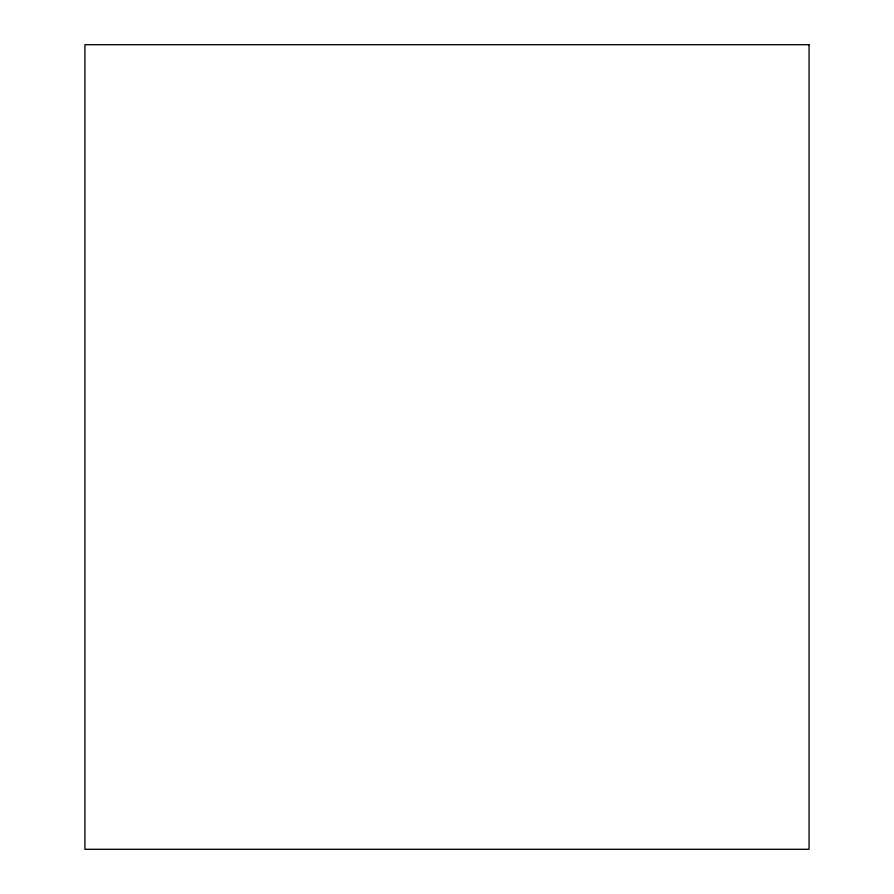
<?xml version="1.0" encoding="UTF-8"?>
<svg xmlns="http://www.w3.org/2000/svg" width="894" height="894" viewBox="0 0 894 894"><rect width="100%" height="100%" fill="white"/><g stroke="black" fill="none" stroke-linecap="round" stroke-linejoin="round"><path stroke-width="1.34" d="M809.07 44.7L84.93 44.7L84.93 849.3L809.07 849.3L809.07 44.7"/></g></svg>
